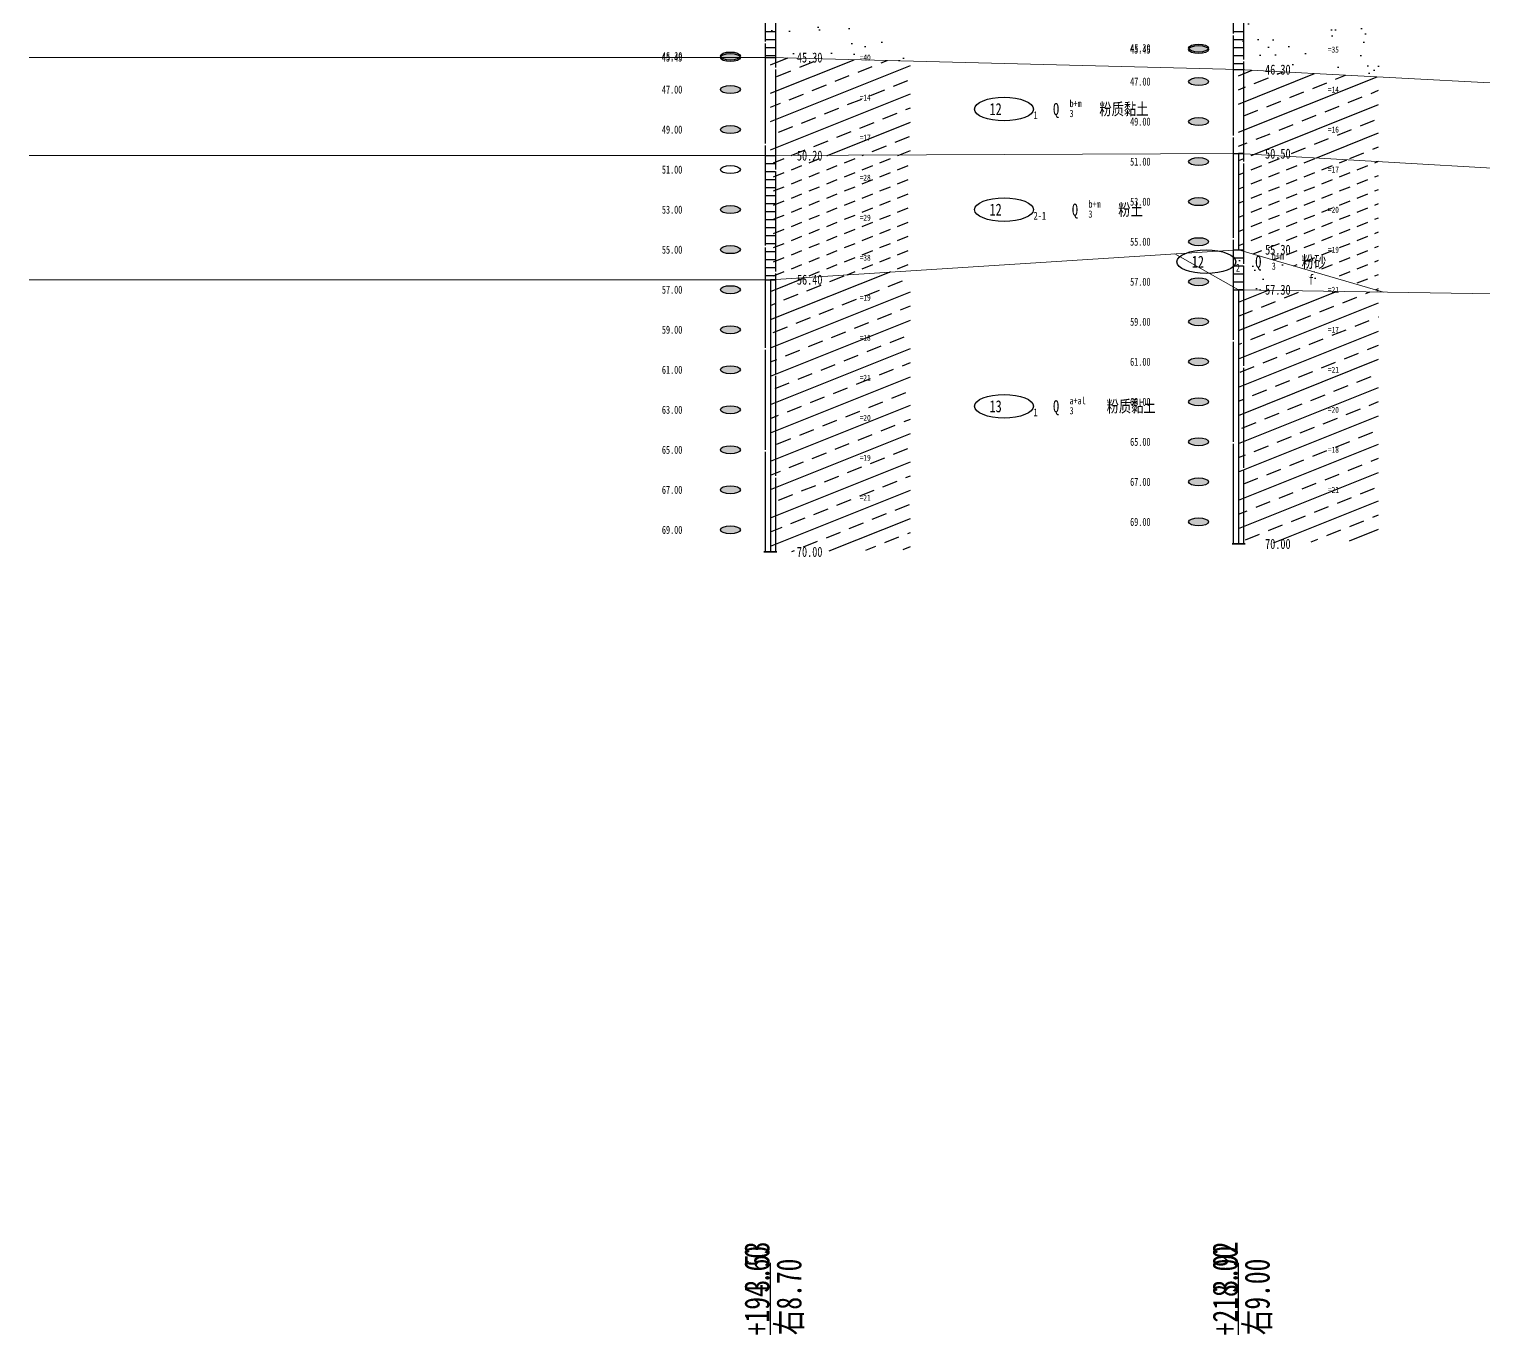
# Model space of a CAD drawing. Header units: millimetres. Extents: x 946 to 3601, y 223 to 2569.
# Drawn here: x 1387.8 to 1460.5, y 227.9 to 293.1 of the extents above; entities that cross this region are included whole.
import ezdxf

# ---------------------------------------------------------------- set-up
doc = ezdxf.new("R2010")
doc.units = ezdxf.units.MM
doc.linetypes.add('sx', pattern=[10, 5, 0, 5, 0])
for name, color, linetype in [('GiCAD_PouMian', 7, 'Continuous'), ('GICAD_QUYANG', 7, 'Continuous'), ('地质-地层符号', 3, 'Continuous'), ('地质-填充花纹', 8, 'Continuous'), ('地质-标贯', 7, 'Continuous'), ('地质-钻孔', 7, 'Continuous')]:
    doc.layers.add(name, color=color, linetype=linetype)
for name, color, linetype, lineweight in [('地质-地层线', 7, 'Continuous', 15), ('地质-文字', 7, 'Continuous', 15), ('地质-标注栏', 1, 'Continuous', 25)]:
    doc.layers.add(name, color=color, linetype=linetype, lineweight=lineweight)
doc.styles.add('LZ_FONTS_FS', font='', dxfattribs={"width": 0.7})
doc.styles.add('叠加符号', font='', dxfattribs={"width": 0.7, "height": 2.5})
doc.styles.add('地层编号', font='', dxfattribs={"width": 0.7, "height": 3})
doc.styles.add('层底标注', font='', dxfattribs={"width": 0.7, "height": 2.5})
doc.styles.add('岩土名称', font='', dxfattribs={"width": 0.7, "height": 3})
doc.styles.add('时代', font='', dxfattribs={"width": 0.7, "height": 3})
doc.styles.add('标注栏数据', font='', dxfattribs={"width": 0.7, "height": 2.5})
doc.styles.add('标贯动探', font='', dxfattribs={"width": 0.7, "height": 1.5})
doc.styles.get('LZ_FONTS_FS').set_extended_font_data('仿宋_GB2312')
doc.styles.get('叠加符号').set_extended_font_data('仿宋_GB2312')
doc.styles.get('地层编号').set_extended_font_data('仿宋_GB2312')
doc.styles.get('层底标注').set_extended_font_data('仿宋_GB2312')
doc.styles.get('岩土名称').set_extended_font_data('仿宋_GB2312')
doc.styles.get('时代').set_extended_font_data('仿宋_GB2312')
doc.styles.get('标注栏数据').set_extended_font_data('仿宋_GB2312')
doc.styles.get('标贯动探').set_extended_font_data('仿宋_GB2312')
pattern_1 = [(21.80141, (207.059, -62.8771), (-1.7677652, 0.7071061), []), (21.80141, (208.809, -62.8771), (-1.7677652, 0.7071061), [0.7615765, -0.475985])]
pattern_2 = [(17.062863, (207.05897, -62.8771), (2.79036967, 1.24889985), [-5.9751498, 0, -4.4813624, 0, -4.4813624, 0]), (3.01447, (207.059, -62.8771), (7.2145321, 1.8094251), [-2.978456, 0, -7.7439854, 0, -1.7870735, 0]), (345.96657, (201.6935, -62.8771), (11.0733864, -1.5019982), [-1.573447, 0, -6.293788, 0, -7.3427527, 0]), (17.06286, (207.059, -62.877), (-2.941879, 3.021541), [-3.983433, 0, -4.979292, 0, -4.481362, 0]), (3.01447, (207.059, -62.877), (4.858372, 4.093388), [-3.574147, 0, -5.361221, 0, -1.787074, 0]), (345.7037, (201.6935, -62.877), (5.2409553, 1.250378), [-2.088827, 0, -6.788688, 0, -10.444135, 0]), (339.87047, (201.6935, -62.877), (6.9800505, 1.196567), [-0.942291, 0, -3.769163, 0, -3.769163, 0]), (17.06286, (207.059, -62.8771), (6.5425438, 3.7545058), [-1.4937875, 0, -1.4937875, 0, -4.4813624, 0]), (3.01447, (207.059, -62.877), (2.716851, 3.980613), [-3.574147, 0, -7.743985, 0, -1.787074, 0]), (345.7037, (201.6935, -62.877), (15.682466, 1.374167), [-6.266481, 0, -2.611034, 0, -2.611034, 0]), (339.8705, (201.6935, -62.877), (230427.237503, -84451.983463), [-1.187286, 0, -9.894053, 0, -0.94229, 0])]
pattern_3 = [(21.80141, (207.059, -62.8771), (-0.88388348, 0.3535534), [0.571183, -0.38078866])]

# ---------------------------------------------------------------- blocks, each defined once
blk = doc.blocks.new('gkqy_rao.dwg不标1')
at = {"layer": 'GICAD_QUYANG', "color": 7}
blk.add_circle((0, 0), 1, dxfattribs=at)
blk = doc.blocks.new('gkqy_yuan.dwg不标1')
at = {"layer": 'GiCAD_PouMian'}
h = blk.add_hatch(color=7, dxfattribs=at)
edge = h.paths.add_edge_path()
edge.add_arc((0, 0), 1, 0, 360)
at = {"layer": 'GICAD_QUYANG', "color": 7}
blk.add_circle((0, 0), 1, dxfattribs=at)

msp = doc.modelspace()

# ---------------------------------------------------------------- hatches: boundary and pattern name
at = {"layer": '地质-填充花纹', "linetype": 'Continuous'}
h = msp.add_hatch(dxfattribs=at)
h.set_pattern_fill('GLXS', color=256, scale=0.25, style=0, pattern_type=2)
h.set_pattern_definition(pattern_2)
h.paths.add_polyline_path([(1431.888, 297.309), (1431.888, 291.508), (1424.888, 291.689), (1424.888, 297.789)])
h = msp.add_hatch(dxfattribs=at)
h.set_pattern_fill('GLXS', color=256, scale=0.25, style=0, pattern_type=2)
h.set_pattern_definition(pattern_2)
h.paths.add_polyline_path([(1455.288, 295.729), (1455.288, 290.715), (1448.288, 291.087), (1448.288, 296.187)])
h = msp.add_hatch(dxfattribs=at)
h.set_pattern_fill('GLYNT', color=256, scale=0.25, style=0, pattern_type=2)
h.set_pattern_definition(pattern_1)
h.paths.add_polyline_path([(1431.888, 291.508), (1431.888, 286.818), (1424.888, 286.789), (1424.888, 291.689)])
h = msp.add_hatch(dxfattribs=at)
h.set_pattern_fill('GLYNT', color=256, scale=0.25, style=0, pattern_type=2)
h.set_pattern_definition(pattern_1)
h.paths.add_polyline_path([(1455.288, 290.715), (1455.288, 286.486), (1448.288, 286.887), (1448.288, 291.087)])
h = msp.add_hatch(dxfattribs=at)
h.set_pattern_fill('GKFT', color=256, scale=0.25, style=0, pattern_type=2)
h.set_pattern_definition(pattern_3)
h.paths.add_polyline_path([(1431.888, 281.037), (1424.888, 280.589), (1424.888, 286.789), (1431.888, 286.818)])
h = msp.add_hatch(dxfattribs=at)
h.set_pattern_fill('GKFT', color=256, scale=0.25, style=0, pattern_type=2)
h.set_pattern_definition(pattern_3)
h.paths.add_polyline_path([(1455.288, 286.486), (1455.288, 280.036), (1448.288, 282.087), (1448.288, 286.887)])
h = msp.add_hatch(dxfattribs=at)
h.set_pattern_fill('GLXS', color=256, scale=0.25, style=0, pattern_type=2)
h.set_pattern_definition(pattern_2)
h.paths.add_polyline_path([(1455.288, 280.036), (1455.288, 279.971), (1448.288, 280.087), (1448.288, 282.087)])
h = msp.add_hatch(dxfattribs=at)
h.set_pattern_fill('GLYNT', color=256, scale=0.25, style=0, pattern_type=2)
h.set_pattern_definition(pattern_1)
h.paths.add_polyline_path([(1431.888, 267.108), (1424.888, 266.989), (1424.888, 280.589), (1431.888, 281.037)])
h = msp.add_hatch(dxfattribs=at)
h.set_pattern_fill('GLYNT', color=256, scale=0.25, style=0, pattern_type=2)
h.set_pattern_definition(pattern_1)
h.paths.add_polyline_path([(1455.288, 279.971), (1455.288, 267.584), (1448.288, 267.387), (1448.288, 280.087)])

# ---------------------------------------------------------------- linework, layer by layer
at = {"layer": '地质-地层符号', "color": 7, "linetype": 'Continuous'}
for centre in [(1436.565, 289.113), (1436.565, 284.088), (1446.673, 281.485), (1436.565, 274.263)]:
    msp.add_ellipse(centre, major_axis=(-1.476, 0), ratio=0.4, dxfattribs=at)
at = {"layer": '地质-地层线', "color": 7}
for p, q in [((1387.838, 291.689), (1424.888, 291.689)), ((1424.888, 291.689), (1448.288, 291.087)), ((1448.288, 291.087), (1472.888, 289.78)), ((1387.838, 286.789), (1424.888, 286.789)), ((1424.888, 286.789), (1448.288, 286.887)), ((1448.288, 286.887), (1472.888, 285.48)), ((1424.888, 280.589), (1448.288, 282.087)), ((1445.104, 281.883), (1448.288, 280.087)), ((1448.288, 282.087), (1455.523, 279.967)), ((1387.838, 280.589), (1424.888, 280.589)), ((1448.288, 280.087), (1472.888, 279.68))]:
    msp.add_line(p, q, dxfattribs=at)
at = {"layer": '地质-标注栏', "color": 7, "linetype": 'Continuous'}
for p, q in [((1424.888, 229.463), (1424.888, 231.463)), ((1448.288, 229.463), (1448.288, 231.463)), ((1424.888, 227.863), (1424.888, 229.463)), ((1448.288, 227.863), (1448.288, 229.463))]:
    msp.add_line(p, q, dxfattribs=at)
at = {"layer": '地质-钻孔', "color": 7, "linetype": 'sx'}
for p, q in [((1448.038, 267.387), (1448.038, 337.387)), ((1448.538, 337.387), (1448.538, 267.387)), ((1424.638, 266.989), (1424.638, 336.989)), ((1425.138, 336.989), (1425.138, 266.989)), ((1425.213, 266.989), (1424.563, 266.989)), ((1424.563, 266.989), (1424.638, 266.989)), ((1425.138, 266.989), (1425.213, 266.989)), ((1448.613, 267.387), (1447.963, 267.387)), ((1447.963, 267.387), (1448.038, 267.387)), ((1448.538, 267.387), (1448.613, 267.387))]:
    msp.add_line(p, q, dxfattribs=at)
at = {"layer": '地质-钻孔', "color": 7, "linetype": 'Continuous'}
for p, q in [((1424.638, 292.989), (1425.138, 292.989)), ((1424.638, 292.589), (1425.138, 292.589)), ((1448.038, 292.987), (1448.538, 292.987)), ((1448.038, 292.587), (1448.538, 292.587)), ((1424.638, 292.189), (1425.138, 292.189)), ((1424.638, 291.789), (1425.138, 291.789)), ((1424.638, 291.689), (1425.138, 291.689)), ((1424.638, 291.689), (1425.138, 291.689)), ((1448.038, 292.187), (1448.538, 292.187)), ((1448.038, 291.787), (1448.538, 291.787)), ((1448.038, 291.387), (1448.538, 291.387)), ((1448.038, 291.087), (1448.538, 291.087)), ((1448.038, 291.087), (1448.538, 291.087)), ((1424.638, 286.789), (1425.138, 286.789)), ((1424.638, 286.789), (1425.138, 286.789)), ((1424.638, 286.789), (1425.138, 286.789)), ((1448.038, 286.887), (1448.538, 286.887)), ((1448.038, 286.887), (1448.538, 286.887)), ((1448.038, 286.887), (1448.538, 286.887)), ((1448.538, 286.887), (1448.288, 286.887)), ((1448.288, 286.887), (1448.288, 282.087)), ((1424.638, 286.389), (1425.138, 286.389)), ((1424.638, 285.989), (1425.138, 285.989)), ((1424.638, 285.589), (1425.138, 285.589)), ((1424.638, 285.189), (1425.138, 285.189)), ((1424.638, 284.789), (1425.138, 284.789)), ((1424.638, 284.389), (1425.138, 284.389)), ((1424.638, 283.989), (1425.138, 283.989)), ((1424.638, 283.589), (1425.138, 283.589)), ((1424.638, 283.189), (1425.138, 283.189)), ((1424.638, 282.789), (1425.138, 282.789)), ((1424.638, 282.389), (1425.138, 282.389)), ((1424.638, 281.989), (1425.138, 281.989)), ((1424.638, 281.589), (1425.138, 281.589)), ((1448.038, 282.087), (1448.538, 282.087)), ((1448.038, 282.087), (1448.538, 282.087)), ((1448.038, 282.087), (1448.538, 282.087)), ((1448.038, 281.687), (1448.538, 281.687)), ((1424.638, 281.189), (1425.138, 281.189)), ((1424.638, 280.789), (1425.138, 280.789)), ((1448.038, 281.287), (1448.538, 281.287)), ((1448.038, 280.887), (1448.538, 280.887)), ((1424.638, 280.589), (1425.138, 280.589)), ((1424.638, 280.589), (1425.138, 280.589)), ((1424.638, 280.589), (1425.138, 280.589)), ((1425.138, 280.589), (1424.888, 280.589)), ((1424.888, 280.589), (1424.888, 266.989)), ((1448.038, 280.487), (1448.538, 280.487)), ((1448.038, 280.087), (1448.538, 280.087)), ((1448.038, 280.087), (1448.538, 280.087)), ((1448.038, 280.087), (1448.538, 280.087)), ((1448.538, 280.087), (1448.288, 280.087)), ((1448.288, 280.087), (1448.288, 267.387)), ((1424.638, 266.989), (1425.138, 266.989)), ((1448.038, 267.387), (1448.538, 267.387))]:
    msp.add_line(p, q, dxfattribs=at)

# ---------------------------------------------------------------- block references
at = {"color": 7, "linetype": 'Continuous', "xscale": 0.5, "yscale": 0.2}
for name, p in [('gkqy_yuan.dwg不标1', (1446.288, 292.162)), ('gkqy_yuan.dwg不标1', (1422.888, 291.764)), ('gkqy_rao.dwg不标1', (1422.888, 291.689)), ('gkqy_rao.dwg不标1', (1446.288, 292.087)), ('gkqy_yuan.dwg不标1', (1422.888, 290.089)), ('gkqy_yuan.dwg不标1', (1446.288, 290.487)), ('gkqy_yuan.dwg不标1', (1446.288, 288.487)), ('gkqy_yuan.dwg不标1', (1422.888, 288.089)), ('gkqy_yuan.dwg不标1', (1446.288, 286.487)), ('gkqy_rao.dwg不标1', (1422.888, 286.089)), ('gkqy_yuan.dwg不标1', (1446.288, 284.487)), ('gkqy_yuan.dwg不标1', (1422.888, 284.089)), ('gkqy_yuan.dwg不标1', (1422.888, 282.089)), ('gkqy_yuan.dwg不标1', (1446.288, 282.487)), ('gkqy_yuan.dwg不标1', (1446.288, 280.487)), ('gkqy_yuan.dwg不标1', (1422.888, 280.089)), ('gkqy_yuan.dwg不标1', (1446.288, 278.487)), ('gkqy_yuan.dwg不标1', (1422.888, 278.089)), ('gkqy_yuan.dwg不标1', (1446.288, 276.487)), ('gkqy_yuan.dwg不标1', (1422.888, 276.089)), ('gkqy_yuan.dwg不标1', (1422.888, 274.089)), ('gkqy_yuan.dwg不标1', (1446.288, 274.487)), ('gkqy_yuan.dwg不标1', (1446.288, 272.487)), ('gkqy_yuan.dwg不标1', (1422.888, 272.089)), ('gkqy_yuan.dwg不标1', (1446.288, 270.487)), ('gkqy_yuan.dwg不标1', (1422.888, 270.089)), ('gkqy_yuan.dwg不标1', (1446.288, 268.487)), ('gkqy_yuan.dwg不标1', (1422.888, 268.089))]:
    msp.add_blockref(name, p, dxfattribs=at)

# ---------------------------------------------------------------- texts
at = {"color": 7, "linetype": 'Continuous', "style": 'LZ_FONTS_FS', "width": 0.75}
for s, p in [('45.30', (1442.866, 291.962)), ('45.30', (1419.466, 291.564)), ('45.45', (1419.466, 291.489)), ('45.45', (1442.866, 291.887)), ('47.00', (1419.466, 289.889)), ('47.00', (1442.866, 290.287)), ('49.00', (1442.866, 288.287)), ('49.00', (1419.466, 287.889)), ('51.00', (1442.866, 286.287)), ('51.00', (1419.466, 285.889)), ('53.00', (1442.866, 284.287)), ('53.00', (1419.466, 283.889)), ('55.00', (1419.466, 281.889)), ('55.00', (1442.866, 282.287)), ('57.00', (1442.866, 280.287)), ('57.00', (1419.466, 279.889)), ('59.00', (1442.866, 278.287)), ('59.00', (1419.466, 277.889)), ('61.00', (1442.866, 276.287)), ('61.00', (1419.466, 275.889)), ('63.00', (1419.466, 273.889)), ('63.00', (1442.866, 274.287)), ('65.00', (1442.866, 272.287)), ('65.00', (1419.466, 271.889)), ('67.00', (1442.866, 270.287)), ('67.00', (1419.466, 269.889)), ('69.00', (1442.866, 268.287)), ('69.00', (1419.466, 267.889))]:
    msp.add_text(s, height=0.4, dxfattribs=at).set_placement(p)
at = {"layer": '地质-地层符号', "color": 7, "linetype": 'Continuous', "width": 0.75}
for s, height, style, p in [('12', 0.6, '地层编号', (1435.838, 288.813)), ('Q', 0.6, '时代', (1439.013, 288.813)), ('b+m', 0.36, '时代', (1439.84, 289.213)), ('粉质黏土', 0.6, '岩土名称', (1441.329, 288.813)), ('1', 0.39, '地层编号', (1438.041, 288.613)), ('3', 0.36, '时代', (1439.84, 288.713)), ('12', 0.6, '地层编号', (1435.838, 283.788)), ('Q', 0.6, '时代', (1439.958, 283.788)), ('b+m', 0.36, '时代', (1440.784, 284.188)), ('粉土', 0.6, '岩土名称', (1442.274, 283.788)), ('2-1', 0.39, '地层编号', (1438.041, 283.588)), ('3', 0.36, '时代', (1440.784, 283.688)), ('12', 0.6, '地层编号', (1445.946, 281.185)), ('Q', 0.6, '时代', (1449.121, 281.185)), ('3', 0.36, '时代', (1449.948, 281.085)), ('b+m', 0.36, '时代', (1449.948, 281.585)), ('粉砂', 0.6, '岩土名称', (1451.438, 281.185)), ('2', 0.39, '地层编号', (1448.149, 280.985)), ('13', 0.6, '地层编号', (1435.838, 273.963)), ('1', 0.39, '地层编号', (1438.041, 273.763)), ('Q', 0.6, '时代', (1439.013, 273.963)), ('3', 0.36, '时代', (1439.84, 273.863)), ('a+al', 0.36, '时代', (1439.84, 274.363)), ('粉质黏土', 0.6, '岩土名称', (1441.693, 273.963))]:
    msp.add_text(s, height=height, dxfattribs=dict(at, style=style)).set_placement(p)
at = {"layer": '地质-填充花纹', "linetype": 'Continuous', "style": '叠加符号', "width": 0.75}
msp.add_text('f', height=0.5, dxfattribs=at).set_placement((1451.788, 280.345))
at = {"layer": '地质-文字', "color": 7, "linetype": 'Continuous', "style": '层底标注', "width": 0.75}
for s, p in [('45.30', (1426.213, 291.439)), ('46.30', (1449.613, 290.837)), ('50.20', (1426.213, 286.539)), ('50.50', (1449.613, 286.637)), ('55.30', (1449.613, 281.837)), ('56.40', (1426.213, 280.339)), ('57.30', (1449.613, 279.837)), ('70.00', (1449.613, 267.137)), ('70.00', (1426.213, 266.739))]:
    msp.add_text(s, height=0.5, dxfattribs=at).set_placement(p)
at = {"layer": '地质-标注栏', "color": 7, "linetype": 'Continuous', "style": '标注栏数据', "oblique": 0.00001, "width": 0.75}
for s, p in [('3.53', (1424.838, 229.978)), ('3.92', (1448.238, 229.978))]:
    msp.add_text(s, height=1.25, rotation=90.00001, dxfattribs=at).set_placement(p)
at = {"layer": '地质-标注栏', "color": 4, "linetype": 'Continuous', "style": '标注栏数据', "oblique": 0.00001, "width": 0.75}
for s, p in [('+194.60', (1424.838, 227.844)), ('+218.00', (1448.238, 227.844)), ('右8.70', (1426.438, 227.844)), ('右9.00', (1449.838, 227.844))]:
    msp.add_text(s, height=1.25, rotation=90.00001, dxfattribs=at).set_placement(p)
at = {"layer": '地质-标贯', "color": 7, "linetype": 'Continuous', "style": '标贯动探', "width": 0.75}
for s, p in [('=40', (1429.351, 291.539)), ('=35', (1452.751, 291.937)), ('=14', (1452.751, 289.937)), ('=14', (1429.351, 289.539)), ('=16', (1452.751, 287.937)), ('=17', (1429.351, 287.539)), ('=28', (1429.351, 285.539)), ('=17', (1452.751, 285.937)), ('=29', (1429.351, 283.539)), ('=20', (1452.751, 283.937)), ('=19', (1452.751, 281.937)), ('=38', (1429.351, 281.539)), ('=21', (1452.751, 279.937)), ('=19', (1429.351, 279.539)), ('=18', (1429.351, 277.539)), ('=17', (1452.751, 277.937)), ('=21', (1429.351, 275.539)), ('=21', (1452.751, 275.937)), ('=20', (1452.751, 273.937)), ('=20', (1429.351, 273.539)), ('=18', (1452.751, 271.937)), ('=19', (1429.351, 271.539)), ('=21', (1429.351, 269.539)), ('=21', (1452.751, 269.937))]:
    msp.add_text(s, height=0.3, dxfattribs=at).set_placement(p)

doc.saveas('drawing.dxf')
